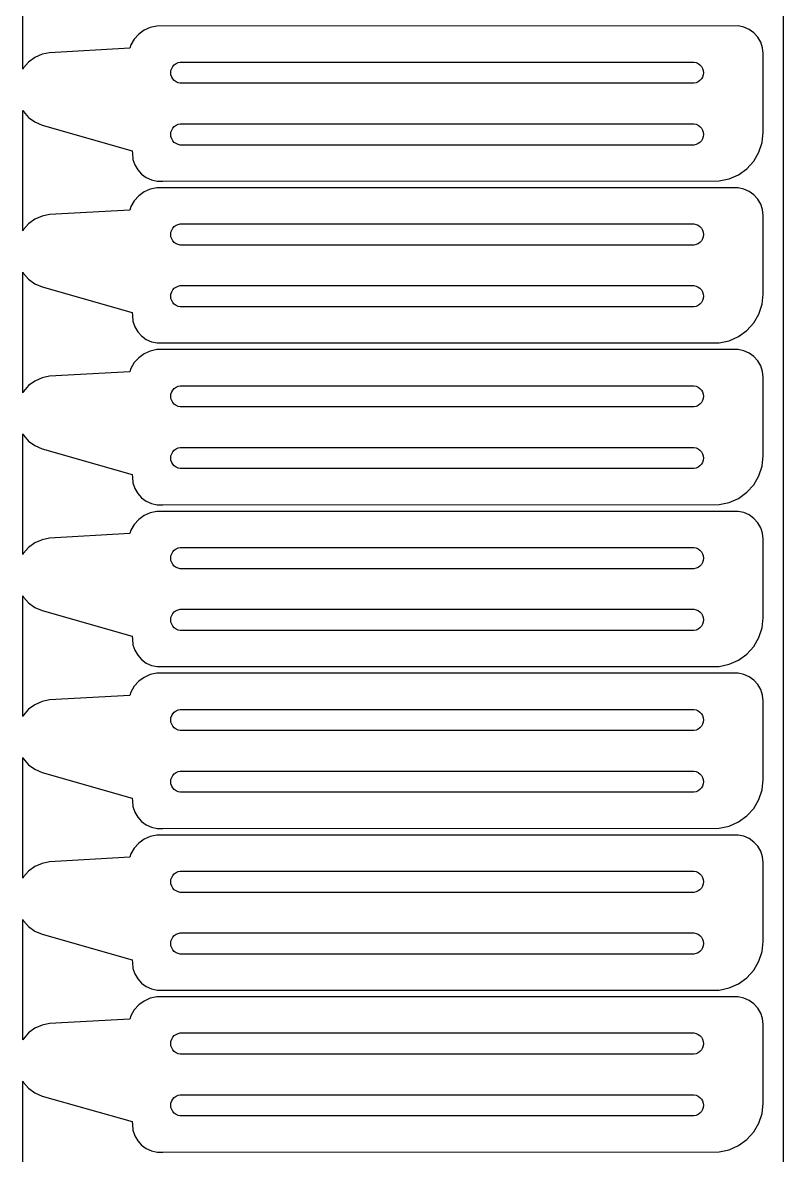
# Model space of a CAD drawing. Header units: metres. Extents: x 0 to 297, y 0 to 210.
# Drawn here: x 131.3 to 167, y 104.7 to 157.9 of the extents above; entities that cross this region are included whole.
import ezdxf

# ---------------------------------------------------------------- set-up
doc = ezdxf.new("R2010")
doc.units = ezdxf.units.M

msp = doc.modelspace()

# ---------------------------------------------------------------- linework, layer by layer
for p, q in [((167, 205), (167, 5)), ((131.3, 155.669), (131.3, 161.331)), ((137, 157.499), (136.746, 157.315)), ((137.286, 157.627), (137, 157.499)), ((137.593, 157.692), (137.286, 157.627)), ((164.886, 157.693), (137.593, 157.692)), ((165.152, 157.636), (164.886, 157.693)), ((165.4, 157.526), (165.152, 157.636)), ((165.62, 157.366), (165.4, 157.526)), ((136.536, 157.082), (136.38, 156.81)), ((136.746, 157.315), (136.536, 157.082)), ((165.802, 157.164), (165.62, 157.366)), ((165.938, 156.929), (165.802, 157.164)), ((132.567, 156.44), (132.209, 156.364)), ((136.328, 156.65), (132.567, 156.44)), ((136.38, 156.81), (136.328, 156.65)), ((166.022, 156.67), (165.938, 156.929)), ((166.05, 156.4), (166.022, 156.67)), ((131.579, 156.001), (131.334, 155.729)), ((131.875, 156.216), (131.579, 156.001)), ((132.209, 156.364), (131.875, 156.216)), ((138.415, 155.872), (138.5, 155.933)), ((138.5, 155.933), (138.595, 155.976)), ((138.595, 155.976), (138.698, 155.997)), ((138.698, 155.997), (162.802, 155.997)), ((162.802, 155.997), (162.905, 155.976)), ((162.905, 155.976), (163, 155.933)), ((163, 155.933), (163.085, 155.872)), ((166.05, 152.7), (166.05, 156.4)), ((131.334, 155.729), (131.3, 155.669)), ((138.25, 155.5), (138.261, 155.604)), ((138.261, 155.396), (138.25, 155.5)), ((138.261, 155.604), (138.293, 155.703)), ((138.293, 155.297), (138.261, 155.396)), ((138.293, 155.703), (138.345, 155.794)), ((138.345, 155.794), (138.415, 155.872)), ((163.085, 155.872), (163.155, 155.794)), ((163.155, 155.794), (163.207, 155.703)), ((163.207, 155.703), (163.239, 155.604)), ((163.239, 155.396), (163.207, 155.297)), ((163.239, 155.604), (163.25, 155.5)), ((163.25, 155.5), (163.239, 155.396)), ((138.345, 155.206), (138.293, 155.297)), ((138.415, 155.128), (138.345, 155.206)), ((138.5, 155.067), (138.415, 155.128)), ((138.595, 155.024), (138.5, 155.067)), ((138.698, 155.003), (138.595, 155.024)), ((162.802, 155.003), (138.698, 155.003)), ((162.905, 155.024), (162.802, 155.003)), ((163, 155.067), (162.905, 155.024)), ((163.085, 155.128), (163, 155.067)), ((163.155, 155.206), (163.085, 155.128)), ((163.207, 155.297), (163.155, 155.206)), ((131.3, 148.069), (131.3, 153.731)), ((131.3, 153.731), (131.334, 153.671)), ((131.334, 153.671), (131.579, 153.399)), ((131.579, 153.399), (131.875, 153.184)), ((131.875, 153.184), (132.209, 153.036)), ((132.209, 153.036), (136.444, 151.832)), ((138.25, 152.6), (138.261, 152.704)), ((138.261, 152.704), (138.293, 152.803)), ((138.293, 152.803), (138.345, 152.894)), ((138.345, 152.894), (138.415, 152.972)), ((138.415, 152.972), (138.5, 153.033)), ((138.5, 153.033), (138.595, 153.076)), ((138.595, 153.076), (138.698, 153.097)), ((138.698, 153.097), (162.802, 153.097)), ((162.802, 153.097), (162.905, 153.076)), ((162.905, 153.076), (163, 153.033)), ((163, 153.033), (163.085, 152.972)), ((163.085, 152.972), (163.155, 152.894)), ((163.155, 152.894), (163.207, 152.803)), ((163.207, 152.803), (163.239, 152.704)), ((163.239, 152.704), (163.25, 152.6)), ((166, 152.222), (166.05, 152.7)), ((138.261, 152.496), (138.25, 152.6)), ((138.293, 152.397), (138.261, 152.496)), ((138.345, 152.306), (138.293, 152.397)), ((138.415, 152.228), (138.345, 152.306)), ((138.5, 152.167), (138.415, 152.228)), ((138.595, 152.124), (138.5, 152.167)), ((163, 152.167), (162.905, 152.124)), ((163.085, 152.228), (163, 152.167)), ((163.155, 152.306), (163.085, 152.228)), ((163.207, 152.397), (163.155, 152.306)), ((163.239, 152.496), (163.207, 152.397)), ((163.25, 152.6), (163.239, 152.496)), ((165.851, 151.765), (166, 152.222)), ((136.444, 151.832), (136.45, 151.7)), ((136.45, 151.7), (136.478, 151.43)), ((138.698, 152.103), (138.595, 152.124)), ((162.802, 152.103), (138.698, 152.103)), ((162.905, 152.124), (162.802, 152.103)), ((165.611, 151.348), (165.851, 151.765)), ((136.478, 151.43), (136.562, 151.171)), ((136.562, 151.171), (136.698, 150.936)), ((165.289, 150.991), (165.611, 151.348)), ((136.698, 150.936), (136.88, 150.734)), ((136.88, 150.734), (137.1, 150.574)), ((137.1, 150.574), (137.348, 150.464)), ((164.461, 150.513), (164.9, 150.708)), ((164.9, 150.708), (165.289, 150.991)), ((137.286, 150.027), (137, 149.899)), ((137.593, 150.092), (137.286, 150.027)), ((137.348, 150.464), (137.614, 150.407)), ((164.886, 150.093), (137.593, 150.092)), ((137.614, 150.407), (137.886, 150.407)), ((137.886, 150.407), (163.99, 150.413)), ((163.99, 150.413), (164.461, 150.513)), ((165.152, 150.036), (164.886, 150.093)), ((165.4, 149.926), (165.152, 150.036)), ((136.746, 149.715), (136.536, 149.482)), ((137, 149.899), (136.746, 149.715)), ((165.62, 149.766), (165.4, 149.926)), ((165.802, 149.564), (165.62, 149.766)), ((165.938, 149.329), (165.802, 149.564)), ((136.328, 149.05), (132.567, 148.84)), ((136.38, 149.21), (136.328, 149.05)), ((136.536, 149.482), (136.38, 149.21)), ((166.022, 149.07), (165.938, 149.329)), ((166.05, 148.8), (166.022, 149.07)), ((131.875, 148.616), (131.579, 148.4)), ((132.209, 148.764), (131.875, 148.616)), ((132.567, 148.84), (132.209, 148.764)), ((166.05, 145.1), (166.05, 148.8)), ((131.334, 148.129), (131.3, 148.069)), ((131.579, 148.4), (131.334, 148.129)), ((138.25, 147.9), (138.261, 148.004)), ((138.261, 147.796), (138.25, 147.9)), ((138.261, 148.004), (138.293, 148.103)), ((138.293, 148.103), (138.345, 148.194)), ((138.345, 148.194), (138.415, 148.272)), ((138.415, 148.272), (138.5, 148.333)), ((138.5, 148.333), (138.595, 148.376)), ((138.595, 148.376), (138.698, 148.397)), ((138.698, 148.397), (162.802, 148.397)), ((162.802, 148.397), (162.905, 148.376)), ((162.905, 148.376), (163, 148.333)), ((163, 148.333), (163.085, 148.272)), ((163.085, 148.272), (163.155, 148.194)), ((163.155, 148.194), (163.207, 148.103)), ((163.207, 148.103), (163.239, 148.004)), ((163.239, 148.004), (163.25, 147.9)), ((163.25, 147.9), (163.239, 147.796)), ((138.293, 147.697), (138.261, 147.796)), ((138.345, 147.606), (138.293, 147.697)), ((138.415, 147.528), (138.345, 147.606)), ((138.5, 147.467), (138.415, 147.528)), ((138.595, 147.424), (138.5, 147.467)), ((138.698, 147.403), (138.595, 147.424)), ((162.802, 147.403), (138.698, 147.403)), ((162.905, 147.424), (162.802, 147.403)), ((163, 147.467), (162.905, 147.424)), ((163.085, 147.528), (163, 147.467)), ((163.155, 147.606), (163.085, 147.528)), ((163.207, 147.697), (163.155, 147.606)), ((163.239, 147.796), (163.207, 147.697)), ((131.3, 140.469), (131.3, 146.131)), ((131.3, 146.131), (131.334, 146.071)), ((131.334, 146.071), (131.579, 145.799)), ((131.579, 145.799), (131.875, 145.584)), ((131.875, 145.584), (132.209, 145.436)), ((132.209, 145.436), (136.444, 144.232)), ((138.293, 145.203), (138.345, 145.294)), ((138.345, 145.294), (138.415, 145.372)), ((138.415, 145.372), (138.5, 145.433)), ((138.5, 145.433), (138.595, 145.476)), ((138.595, 145.476), (138.698, 145.497)), ((138.698, 145.497), (162.802, 145.497)), ((162.802, 145.497), (162.905, 145.476)), ((162.905, 145.476), (163, 145.433)), ((163, 145.433), (163.085, 145.372)), ((163.085, 145.372), (163.155, 145.294)), ((163.155, 145.294), (163.207, 145.203)), ((138.25, 145), (138.261, 145.104)), ((138.261, 144.896), (138.25, 145)), ((138.261, 145.104), (138.293, 145.203)), ((138.293, 144.797), (138.261, 144.896)), ((138.345, 144.706), (138.293, 144.797)), ((138.415, 144.628), (138.345, 144.706)), ((163.155, 144.706), (163.085, 144.628)), ((163.207, 144.797), (163.155, 144.706)), ((163.207, 145.203), (163.239, 145.104)), ((163.239, 144.896), (163.207, 144.797)), ((163.239, 145.104), (163.25, 145)), ((163.25, 145), (163.239, 144.896)), ((166, 144.622), (166.05, 145.1)), ((136.444, 144.232), (136.45, 144.1)), ((138.5, 144.567), (138.415, 144.628)), ((138.595, 144.524), (138.5, 144.567)), ((138.698, 144.503), (138.595, 144.524)), ((162.802, 144.503), (138.698, 144.503)), ((162.905, 144.524), (162.802, 144.503)), ((163, 144.567), (162.905, 144.524)), ((163.085, 144.628), (163, 144.567)), ((165.851, 144.165), (166, 144.622)), ((136.45, 144.1), (136.478, 143.83)), ((136.478, 143.83), (136.562, 143.571)), ((165.289, 143.391), (165.611, 143.748)), ((165.611, 143.748), (165.851, 144.165)), ((136.562, 143.571), (136.698, 143.336)), ((136.698, 143.336), (136.88, 143.134)), ((136.88, 143.134), (137.1, 142.974)), ((164.9, 143.108), (165.289, 143.391)), ((137.1, 142.974), (137.348, 142.864)), ((137.348, 142.864), (137.614, 142.807)), ((137.614, 142.807), (137.886, 142.807)), ((137.886, 142.807), (163.99, 142.813)), ((163.99, 142.813), (164.461, 142.913)), ((164.461, 142.913), (164.9, 143.108)), ((136.746, 142.115), (136.536, 141.882)), ((137, 142.299), (136.746, 142.115)), ((137.286, 142.427), (137, 142.299)), ((137.593, 142.492), (137.286, 142.427)), ((164.886, 142.493), (137.593, 142.492)), ((165.152, 142.436), (164.886, 142.493)), ((165.4, 142.326), (165.152, 142.436)), ((165.62, 142.166), (165.4, 142.326)), ((165.802, 141.964), (165.62, 142.166)), ((136.38, 141.61), (136.328, 141.45)), ((136.536, 141.882), (136.38, 141.61)), ((165.938, 141.729), (165.802, 141.964)), ((166.022, 141.47), (165.938, 141.729)), ((131.875, 141.016), (131.579, 140.801)), ((132.209, 141.164), (131.875, 141.016)), ((132.567, 141.24), (132.209, 141.164)), ((136.328, 141.45), (132.567, 141.24)), ((166.05, 141.2), (166.022, 141.47)), ((166.05, 137.5), (166.05, 141.2)), ((131.334, 140.529), (131.3, 140.469)), ((131.579, 140.801), (131.334, 140.529)), ((138.261, 140.404), (138.293, 140.503)), ((138.293, 140.503), (138.345, 140.594)), ((138.345, 140.594), (138.415, 140.672)), ((138.415, 140.672), (138.5, 140.733)), ((138.5, 140.733), (138.595, 140.776)), ((138.595, 140.776), (138.698, 140.797)), ((138.698, 140.797), (162.802, 140.797)), ((162.802, 140.797), (162.905, 140.776)), ((162.905, 140.776), (163, 140.733)), ((163, 140.733), (163.085, 140.672)), ((163.085, 140.672), (163.155, 140.594)), ((163.155, 140.594), (163.207, 140.503)), ((163.207, 140.503), (163.239, 140.404)), ((138.25, 140.3), (138.261, 140.404)), ((138.261, 140.196), (138.25, 140.3)), ((138.293, 140.097), (138.261, 140.196)), ((138.345, 140.006), (138.293, 140.097)), ((138.415, 139.928), (138.345, 140.006)), ((138.5, 139.867), (138.415, 139.928)), ((163.085, 139.928), (163, 139.867)), ((163.155, 140.006), (163.085, 139.928)), ((163.207, 140.097), (163.155, 140.006)), ((163.239, 140.196), (163.207, 140.097)), ((163.239, 140.404), (163.25, 140.3)), ((163.25, 140.3), (163.239, 140.196)), ((138.595, 139.824), (138.5, 139.867)), ((138.698, 139.803), (138.595, 139.824)), ((162.802, 139.803), (138.698, 139.803)), ((162.905, 139.824), (162.802, 139.803)), ((163, 139.867), (162.905, 139.824)), ((131.3, 132.869), (131.3, 138.531)), ((131.3, 138.531), (131.334, 138.471)), ((131.334, 138.471), (131.579, 138.199)), ((131.579, 138.199), (131.875, 137.984)), ((131.875, 137.984), (132.209, 137.836)), ((132.209, 137.836), (136.444, 136.632)), ((138.415, 137.772), (138.5, 137.833)), ((138.5, 137.833), (138.595, 137.876)), ((138.595, 137.876), (138.698, 137.897)), ((138.698, 137.897), (162.802, 137.897)), ((162.802, 137.897), (162.905, 137.876)), ((162.905, 137.876), (163, 137.833)), ((163, 137.833), (163.085, 137.772)), ((138.25, 137.4), (138.261, 137.504)), ((138.261, 137.296), (138.25, 137.4)), ((138.261, 137.504), (138.293, 137.603)), ((138.293, 137.197), (138.261, 137.296)), ((138.293, 137.603), (138.345, 137.694)), ((138.345, 137.694), (138.415, 137.772)), ((163.085, 137.772), (163.155, 137.694)), ((163.155, 137.694), (163.207, 137.603)), ((163.207, 137.603), (163.239, 137.504)), ((163.239, 137.296), (163.207, 137.197)), ((163.239, 137.504), (163.25, 137.4)), ((163.25, 137.4), (163.239, 137.296)), ((166, 137.022), (166.05, 137.5)), ((138.345, 137.106), (138.293, 137.197)), ((138.415, 137.028), (138.345, 137.106)), ((138.5, 136.967), (138.415, 137.028)), ((138.595, 136.924), (138.5, 136.967)), ((138.698, 136.903), (138.595, 136.924)), ((162.802, 136.903), (138.698, 136.903)), ((162.905, 136.924), (162.802, 136.903)), ((163, 136.967), (162.905, 136.924)), ((163.085, 137.028), (163, 136.967)), ((163.155, 137.106), (163.085, 137.028)), ((163.207, 137.197), (163.155, 137.106)), ((165.851, 136.564), (166, 137.022)), ((136.444, 136.632), (136.45, 136.5)), ((136.45, 136.5), (136.478, 136.23)), ((136.478, 136.23), (136.562, 135.971)), ((165.611, 136.148), (165.851, 136.564)), ((136.562, 135.971), (136.698, 135.736)), ((136.698, 135.736), (136.88, 135.534)), ((164.9, 135.508), (165.289, 135.791)), ((165.289, 135.791), (165.611, 136.148)), ((136.88, 135.534), (137.1, 135.374)), ((137.1, 135.374), (137.348, 135.264)), ((137.348, 135.264), (137.614, 135.207)), ((137.614, 135.207), (137.886, 135.207)), ((137.886, 135.207), (163.99, 135.213)), ((163.99, 135.213), (164.461, 135.313)), ((164.461, 135.313), (164.9, 135.508)), ((137, 134.699), (136.746, 134.515)), ((137.286, 134.827), (137, 134.699)), ((137.593, 134.892), (137.286, 134.827)), ((164.886, 134.893), (137.593, 134.892)), ((165.152, 134.836), (164.886, 134.893)), ((165.4, 134.726), (165.152, 134.836)), ((165.62, 134.566), (165.4, 134.726)), ((136.536, 134.282), (136.38, 134.01)), ((136.746, 134.515), (136.536, 134.282)), ((165.802, 134.364), (165.62, 134.566)), ((165.938, 134.129), (165.802, 134.364)), ((166.022, 133.87), (165.938, 134.129)), ((132.209, 133.564), (131.875, 133.416)), ((132.567, 133.64), (132.209, 133.564)), ((136.328, 133.85), (132.567, 133.64)), ((136.38, 134.01), (136.328, 133.85)), ((166.05, 133.6), (166.022, 133.87)), ((166.05, 129.9), (166.05, 133.6)), ((131.579, 133.201), (131.334, 132.929)), ((131.875, 133.416), (131.579, 133.201)), ((138.345, 132.994), (138.415, 133.072)), ((138.415, 133.072), (138.5, 133.133)), ((138.5, 133.133), (138.595, 133.176)), ((138.595, 133.176), (138.698, 133.197)), ((138.698, 133.197), (162.802, 133.197)), ((162.802, 133.197), (162.905, 133.176)), ((162.905, 133.176), (163, 133.133)), ((163, 133.133), (163.085, 133.072)), ((163.085, 133.072), (163.155, 132.994)), ((131.334, 132.929), (131.3, 132.869)), ((138.25, 132.7), (138.261, 132.804)), ((138.261, 132.596), (138.25, 132.7)), ((138.261, 132.804), (138.293, 132.903)), ((138.293, 132.497), (138.261, 132.596)), ((138.293, 132.903), (138.345, 132.994)), ((138.345, 132.406), (138.293, 132.497)), ((163.155, 132.994), (163.207, 132.903)), ((163.207, 132.497), (163.155, 132.406)), ((163.207, 132.903), (163.239, 132.804)), ((163.239, 132.596), (163.207, 132.497)), ((163.239, 132.804), (163.25, 132.7)), ((163.25, 132.7), (163.239, 132.596)), ((138.415, 132.328), (138.345, 132.406)), ((138.5, 132.267), (138.415, 132.328)), ((138.595, 132.224), (138.5, 132.267)), ((138.698, 132.203), (138.595, 132.224)), ((162.802, 132.203), (138.698, 132.203)), ((162.905, 132.224), (162.802, 132.203)), ((163, 132.267), (162.905, 132.224)), ((163.085, 132.328), (163, 132.267)), ((163.155, 132.406), (163.085, 132.328)), ((131.3, 125.269), (131.3, 130.931)), ((131.3, 130.931), (131.334, 130.871)), ((131.334, 130.871), (131.579, 130.6)), ((131.579, 130.6), (131.875, 130.384)), ((131.875, 130.384), (132.209, 130.236)), ((132.209, 130.236), (136.444, 129.032)), ((138.25, 129.8), (138.261, 129.904)), ((138.261, 129.904), (138.293, 130.003)), ((138.293, 130.003), (138.345, 130.094)), ((138.345, 130.094), (138.415, 130.172)), ((138.415, 130.172), (138.5, 130.233)), ((138.5, 130.233), (138.595, 130.276)), ((138.595, 130.276), (138.698, 130.297)), ((138.698, 130.297), (162.802, 130.297)), ((162.802, 130.297), (162.905, 130.276)), ((162.905, 130.276), (163, 130.233)), ((163, 130.233), (163.085, 130.172)), ((163.085, 130.172), (163.155, 130.094)), ((163.155, 130.094), (163.207, 130.003)), ((163.207, 130.003), (163.239, 129.904)), ((163.239, 129.904), (163.25, 129.8)), ((166, 129.422), (166.05, 129.9)), ((138.261, 129.696), (138.25, 129.8)), ((138.293, 129.597), (138.261, 129.696)), ((138.345, 129.506), (138.293, 129.597)), ((138.415, 129.428), (138.345, 129.506)), ((138.5, 129.367), (138.415, 129.428)), ((138.595, 129.324), (138.5, 129.367)), ((138.698, 129.303), (138.595, 129.324)), ((162.802, 129.303), (138.698, 129.303)), ((162.905, 129.324), (162.802, 129.303)), ((163, 129.367), (162.905, 129.324)), ((163.085, 129.428), (163, 129.367)), ((163.155, 129.506), (163.085, 129.428)), ((163.207, 129.597), (163.155, 129.506)), ((163.239, 129.696), (163.207, 129.597)), ((163.25, 129.8), (163.239, 129.696)), ((165.851, 128.965), (166, 129.422)), ((136.444, 129.032), (136.45, 128.9)), ((136.45, 128.9), (136.478, 128.63)), ((165.611, 128.548), (165.851, 128.965)), ((136.478, 128.63), (136.562, 128.371)), ((136.562, 128.371), (136.698, 128.136)), ((165.289, 128.191), (165.611, 128.548)), ((136.698, 128.136), (136.88, 127.934)), ((136.88, 127.934), (137.1, 127.774)), ((137.1, 127.774), (137.348, 127.664)), ((163.99, 127.613), (164.461, 127.713)), ((164.461, 127.713), (164.9, 127.908)), ((164.9, 127.908), (165.289, 128.191)), ((137.286, 127.227), (137, 127.099)), ((137.593, 127.292), (137.286, 127.227)), ((137.348, 127.664), (137.614, 127.607)), ((164.886, 127.293), (137.593, 127.292)), ((137.614, 127.607), (137.886, 127.607)), ((137.886, 127.607), (163.99, 127.613)), ((165.152, 127.236), (164.886, 127.293)), ((165.4, 127.126), (165.152, 127.236)), ((136.536, 126.682), (136.38, 126.41)), ((136.746, 126.915), (136.536, 126.682)), ((137, 127.099), (136.746, 126.915)), ((165.62, 126.966), (165.4, 127.126)), ((165.802, 126.764), (165.62, 126.966)), ((165.938, 126.529), (165.802, 126.764)), ((136.328, 126.25), (132.567, 126.04)), ((136.38, 126.41), (136.328, 126.25)), ((166.022, 126.27), (165.938, 126.529)), ((166.05, 126), (166.022, 126.27)), ((131.579, 125.6), (131.334, 125.329)), ((131.875, 125.816), (131.579, 125.6)), ((132.209, 125.964), (131.875, 125.816)), ((132.567, 126.04), (132.209, 125.964)), ((138.5, 125.533), (138.595, 125.576)), ((138.595, 125.576), (138.698, 125.597)), ((138.698, 125.597), (162.802, 125.597)), ((162.802, 125.597), (162.905, 125.576)), ((162.905, 125.576), (163, 125.533)), ((166.05, 122.3), (166.05, 126)), ((131.334, 125.329), (131.3, 125.269)), ((138.25, 125.1), (138.261, 125.204)), ((138.261, 124.996), (138.25, 125.1)), ((138.261, 125.204), (138.293, 125.303)), ((138.293, 125.303), (138.345, 125.394)), ((138.345, 125.394), (138.415, 125.472)), ((138.415, 125.472), (138.5, 125.533)), ((163, 125.533), (163.085, 125.472)), ((163.085, 125.472), (163.155, 125.394)), ((163.155, 125.394), (163.207, 125.303)), ((163.207, 125.303), (163.239, 125.204)), ((163.239, 125.204), (163.25, 125.1)), ((163.25, 125.1), (163.239, 124.996)), ((138.293, 124.897), (138.261, 124.996)), ((138.345, 124.806), (138.293, 124.897)), ((138.415, 124.728), (138.345, 124.806)), ((138.5, 124.667), (138.415, 124.728)), ((138.595, 124.624), (138.5, 124.667)), ((138.698, 124.603), (138.595, 124.624)), ((162.802, 124.603), (138.698, 124.603)), ((162.905, 124.624), (162.802, 124.603)), ((163, 124.667), (162.905, 124.624)), ((163.085, 124.728), (163, 124.667)), ((163.155, 124.806), (163.085, 124.728)), ((163.207, 124.897), (163.155, 124.806)), ((163.239, 124.996), (163.207, 124.897)), ((131.3, 117.669), (131.3, 123.331)), ((131.3, 123.331), (131.334, 123.271)), ((131.334, 123.271), (131.579, 122.999)), ((131.579, 122.999), (131.875, 122.784)), ((131.875, 122.784), (132.209, 122.636)), ((132.209, 122.636), (136.444, 121.432)), ((138.261, 122.304), (138.293, 122.403)), ((138.293, 122.403), (138.345, 122.494)), ((138.345, 122.494), (138.415, 122.572)), ((138.415, 122.572), (138.5, 122.633)), ((138.5, 122.633), (138.595, 122.676)), ((138.595, 122.676), (138.698, 122.697)), ((138.698, 122.697), (162.802, 122.697)), ((162.802, 122.697), (162.905, 122.676)), ((162.905, 122.676), (163, 122.633)), ((163, 122.633), (163.085, 122.572)), ((163.085, 122.572), (163.155, 122.494)), ((163.155, 122.494), (163.207, 122.403)), ((163.207, 122.403), (163.239, 122.304)), ((138.25, 122.2), (138.261, 122.304)), ((138.261, 122.096), (138.25, 122.2)), ((138.293, 121.997), (138.261, 122.096)), ((138.345, 121.906), (138.293, 121.997)), ((138.415, 121.828), (138.345, 121.906)), ((163.155, 121.906), (163.085, 121.828)), ((163.207, 121.997), (163.155, 121.906)), ((163.239, 122.096), (163.207, 121.997)), ((163.239, 122.304), (163.25, 122.2)), ((163.25, 122.2), (163.239, 122.096)), ((166, 121.822), (166.05, 122.3)), ((136.444, 121.432), (136.45, 121.3)), ((136.45, 121.3), (136.478, 121.03)), ((138.5, 121.767), (138.415, 121.828)), ((138.595, 121.724), (138.5, 121.767)), ((138.698, 121.703), (138.595, 121.724)), ((162.802, 121.703), (138.698, 121.703)), ((162.905, 121.724), (162.802, 121.703)), ((163, 121.767), (162.905, 121.724)), ((163.085, 121.828), (163, 121.767)), ((165.611, 120.948), (165.851, 121.365)), ((165.851, 121.365), (166, 121.822)), ((136.478, 121.03), (136.562, 120.771)), ((136.562, 120.771), (136.698, 120.536)), ((165.289, 120.591), (165.611, 120.948)), ((136.698, 120.536), (136.88, 120.334)), ((136.88, 120.334), (137.1, 120.174)), ((164.461, 120.113), (164.9, 120.308)), ((164.9, 120.308), (165.289, 120.591)), ((137.1, 120.174), (137.348, 120.064)), ((137.348, 120.064), (137.614, 120.007)), ((137.614, 120.007), (137.886, 120.007)), ((137.886, 120.007), (163.99, 120.013)), ((163.99, 120.013), (164.461, 120.113)), ((136.746, 119.315), (136.536, 119.082)), ((137, 119.499), (136.746, 119.315)), ((137.286, 119.627), (137, 119.499)), ((137.593, 119.692), (137.286, 119.627)), ((164.886, 119.693), (137.593, 119.692)), ((165.152, 119.636), (164.886, 119.693)), ((165.4, 119.526), (165.152, 119.636)), ((165.62, 119.366), (165.4, 119.526)), ((165.802, 119.164), (165.62, 119.366)), ((136.328, 118.65), (132.567, 118.44)), ((136.38, 118.81), (136.328, 118.65)), ((136.536, 119.082), (136.38, 118.81)), ((165.938, 118.929), (165.802, 119.164)), ((166.022, 118.67), (165.938, 118.929)), ((166.05, 118.4), (166.022, 118.67)), ((131.875, 118.216), (131.579, 118.001)), ((132.209, 118.364), (131.875, 118.216)), ((132.567, 118.44), (132.209, 118.364)), ((166.05, 114.7), (166.05, 118.4)), ((131.334, 117.729), (131.3, 117.669)), ((131.579, 118.001), (131.334, 117.729)), ((138.25, 117.5), (138.261, 117.604)), ((138.261, 117.604), (138.293, 117.703)), ((138.293, 117.703), (138.345, 117.794)), ((138.345, 117.794), (138.415, 117.872)), ((138.415, 117.872), (138.5, 117.933)), ((138.5, 117.933), (138.595, 117.976)), ((138.595, 117.976), (138.698, 117.997)), ((138.698, 117.997), (162.802, 117.997)), ((162.802, 117.997), (162.905, 117.976)), ((162.905, 117.976), (163, 117.933)), ((163, 117.933), (163.085, 117.872)), ((163.085, 117.872), (163.155, 117.794)), ((163.155, 117.794), (163.207, 117.703)), ((163.207, 117.703), (163.239, 117.604)), ((163.239, 117.604), (163.25, 117.5)), ((138.261, 117.396), (138.25, 117.5)), ((138.293, 117.297), (138.261, 117.396)), ((138.345, 117.206), (138.293, 117.297)), ((138.415, 117.128), (138.345, 117.206)), ((138.5, 117.067), (138.415, 117.128)), ((138.595, 117.024), (138.5, 117.067)), ((163, 117.067), (162.905, 117.024)), ((163.085, 117.128), (163, 117.067)), ((163.155, 117.206), (163.085, 117.128)), ((163.207, 117.297), (163.155, 117.206)), ((163.239, 117.396), (163.207, 117.297)), ((163.25, 117.5), (163.239, 117.396)), ((138.698, 117.003), (138.595, 117.024)), ((162.802, 117.003), (138.698, 117.003)), ((162.905, 117.024), (162.802, 117.003)), ((131.3, 110.069), (131.3, 115.731)), ((131.3, 115.731), (131.334, 115.671)), ((131.334, 115.671), (131.579, 115.399)), ((131.579, 115.399), (131.875, 115.184)), ((131.875, 115.184), (132.209, 115.036)), ((132.209, 115.036), (136.444, 113.832)), ((138.345, 114.894), (138.415, 114.972)), ((138.415, 114.972), (138.5, 115.033)), ((138.5, 115.033), (138.595, 115.076)), ((138.595, 115.076), (138.698, 115.097)), ((138.698, 115.097), (162.802, 115.097)), ((162.802, 115.097), (162.905, 115.076)), ((162.905, 115.076), (163, 115.033)), ((163, 115.033), (163.085, 114.972)), ((163.085, 114.972), (163.155, 114.894)), ((138.25, 114.6), (138.261, 114.704)), ((138.261, 114.496), (138.25, 114.6)), ((138.261, 114.704), (138.293, 114.803)), ((138.293, 114.397), (138.261, 114.496)), ((138.293, 114.803), (138.345, 114.894)), ((138.345, 114.306), (138.293, 114.397)), ((163.155, 114.894), (163.207, 114.803)), ((163.207, 114.397), (163.155, 114.306)), ((163.207, 114.803), (163.239, 114.704)), ((163.239, 114.496), (163.207, 114.397)), ((163.239, 114.704), (163.25, 114.6)), ((163.25, 114.6), (163.239, 114.496)), ((166, 114.222), (166.05, 114.7)), ((138.415, 114.228), (138.345, 114.306)), ((138.5, 114.167), (138.415, 114.228)), ((138.595, 114.124), (138.5, 114.167)), ((138.698, 114.103), (138.595, 114.124)), ((162.802, 114.103), (138.698, 114.103)), ((162.905, 114.124), (162.802, 114.103)), ((163, 114.167), (162.905, 114.124)), ((163.085, 114.228), (163, 114.167)), ((163.155, 114.306), (163.085, 114.228)), ((165.851, 113.764), (166, 114.222)), ((136.444, 113.832), (136.45, 113.7)), ((136.45, 113.7), (136.478, 113.43)), ((136.478, 113.43), (136.562, 113.171)), ((165.289, 112.991), (165.611, 113.348)), ((165.611, 113.348), (165.851, 113.764)), ((136.562, 113.171), (136.698, 112.936)), ((136.698, 112.936), (136.88, 112.734)), ((164.9, 112.708), (165.289, 112.991)), ((136.88, 112.734), (137.1, 112.574)), ((137.1, 112.574), (137.348, 112.464)), ((137.348, 112.464), (137.614, 112.407)), ((137.614, 112.407), (137.886, 112.407)), ((137.886, 112.407), (163.99, 112.413)), ((163.99, 112.413), (164.461, 112.513)), ((164.461, 112.513), (164.9, 112.708)), ((137, 111.899), (136.746, 111.715)), ((137.286, 112.027), (137, 111.899)), ((137.593, 112.092), (137.286, 112.027)), ((164.886, 112.093), (137.593, 112.092)), ((165.152, 112.036), (164.886, 112.093)), ((165.4, 111.926), (165.152, 112.036)), ((165.62, 111.766), (165.4, 111.926)), ((165.802, 111.564), (165.62, 111.766)), ((136.38, 111.21), (136.328, 111.05)), ((136.536, 111.482), (136.38, 111.21)), ((136.746, 111.715), (136.536, 111.482)), ((165.938, 111.329), (165.802, 111.564)), ((166.022, 111.07), (165.938, 111.329)), ((132.209, 110.764), (131.875, 110.616)), ((132.567, 110.84), (132.209, 110.764)), ((136.328, 111.05), (132.567, 110.84)), ((166.05, 110.8), (166.022, 111.07)), ((166.05, 107.1), (166.05, 110.8)), ((131.334, 110.129), (131.3, 110.069)), ((131.579, 110.4), (131.334, 110.129)), ((131.875, 110.616), (131.579, 110.4)), ((138.293, 110.103), (138.345, 110.194)), ((138.345, 110.194), (138.415, 110.272)), ((138.415, 110.272), (138.5, 110.333)), ((138.5, 110.333), (138.595, 110.376)), ((138.595, 110.376), (138.698, 110.397)), ((138.698, 110.397), (162.802, 110.397)), ((162.802, 110.397), (162.905, 110.376)), ((162.905, 110.376), (163, 110.333)), ((163, 110.333), (163.085, 110.272)), ((163.085, 110.272), (163.155, 110.194)), ((163.155, 110.194), (163.207, 110.103)), ((138.25, 109.9), (138.261, 110.004)), ((138.261, 109.796), (138.25, 109.9)), ((138.261, 110.004), (138.293, 110.103)), ((138.293, 109.697), (138.261, 109.796)), ((138.345, 109.606), (138.293, 109.697)), ((138.415, 109.528), (138.345, 109.606)), ((163.155, 109.606), (163.085, 109.528)), ((163.207, 109.697), (163.155, 109.606)), ((163.207, 110.103), (163.239, 110.004)), ((163.239, 109.796), (163.207, 109.697)), ((163.239, 110.004), (163.25, 109.9)), ((163.25, 109.9), (163.239, 109.796)), ((138.5, 109.467), (138.415, 109.528)), ((138.595, 109.424), (138.5, 109.467)), ((138.698, 109.403), (138.595, 109.424)), ((162.802, 109.403), (138.698, 109.403)), ((162.905, 109.424), (162.802, 109.403)), ((163, 109.467), (162.905, 109.424)), ((163.085, 109.528), (163, 109.467)), ((131.3, 102.469), (131.3, 108.131)), ((131.3, 108.131), (131.334, 108.071)), ((131.334, 108.071), (131.579, 107.799)), ((131.579, 107.799), (131.875, 107.584)), ((131.875, 107.584), (132.209, 107.436)), ((138.5, 107.433), (138.595, 107.476)), ((138.595, 107.476), (138.698, 107.497)), ((138.698, 107.497), (162.802, 107.497)), ((162.802, 107.497), (162.905, 107.476)), ((162.905, 107.476), (163, 107.433)), ((132.209, 107.436), (136.444, 106.232)), ((138.25, 107), (138.261, 107.104)), ((138.261, 106.896), (138.25, 107)), ((138.261, 107.104), (138.293, 107.203)), ((138.293, 107.203), (138.345, 107.294)), ((138.345, 107.294), (138.415, 107.372)), ((138.415, 107.372), (138.5, 107.433)), ((163, 107.433), (163.085, 107.372)), ((163.085, 107.372), (163.155, 107.294)), ((163.155, 107.294), (163.207, 107.203)), ((163.207, 107.203), (163.239, 107.104)), ((163.239, 107.104), (163.25, 107)), ((163.25, 107), (163.239, 106.896)), ((166, 106.622), (166.05, 107.1)), ((138.293, 106.797), (138.261, 106.896)), ((138.345, 106.706), (138.293, 106.797)), ((138.415, 106.628), (138.345, 106.706)), ((138.5, 106.567), (138.415, 106.628)), ((138.595, 106.524), (138.5, 106.567)), ((138.698, 106.503), (138.595, 106.524)), ((162.802, 106.503), (138.698, 106.503)), ((162.905, 106.524), (162.802, 106.503)), ((163, 106.567), (162.905, 106.524)), ((163.085, 106.628), (163, 106.567)), ((163.155, 106.706), (163.085, 106.628)), ((163.207, 106.797), (163.155, 106.706)), ((163.239, 106.896), (163.207, 106.797)), ((165.851, 106.165), (166, 106.622)), ((136.444, 106.232), (136.45, 106.1)), ((136.45, 106.1), (136.478, 105.83)), ((165.611, 105.748), (165.851, 106.165)), ((136.478, 105.83), (136.562, 105.571)), ((136.562, 105.571), (136.698, 105.336)), ((164.9, 105.108), (165.289, 105.391)), ((165.289, 105.391), (165.611, 105.748)), ((136.698, 105.336), (136.88, 105.134)), ((136.88, 105.134), (137.1, 104.974)), ((137.1, 104.974), (137.348, 104.864)), ((137.348, 104.864), (137.614, 104.807)), ((137.614, 104.807), (137.886, 104.807)), ((137.886, 104.807), (163.99, 104.813)), ((163.99, 104.813), (164.461, 104.913)), ((164.461, 104.913), (164.9, 105.108))]:
    msp.add_line(p, q)

doc.saveas('drawing.dxf')
